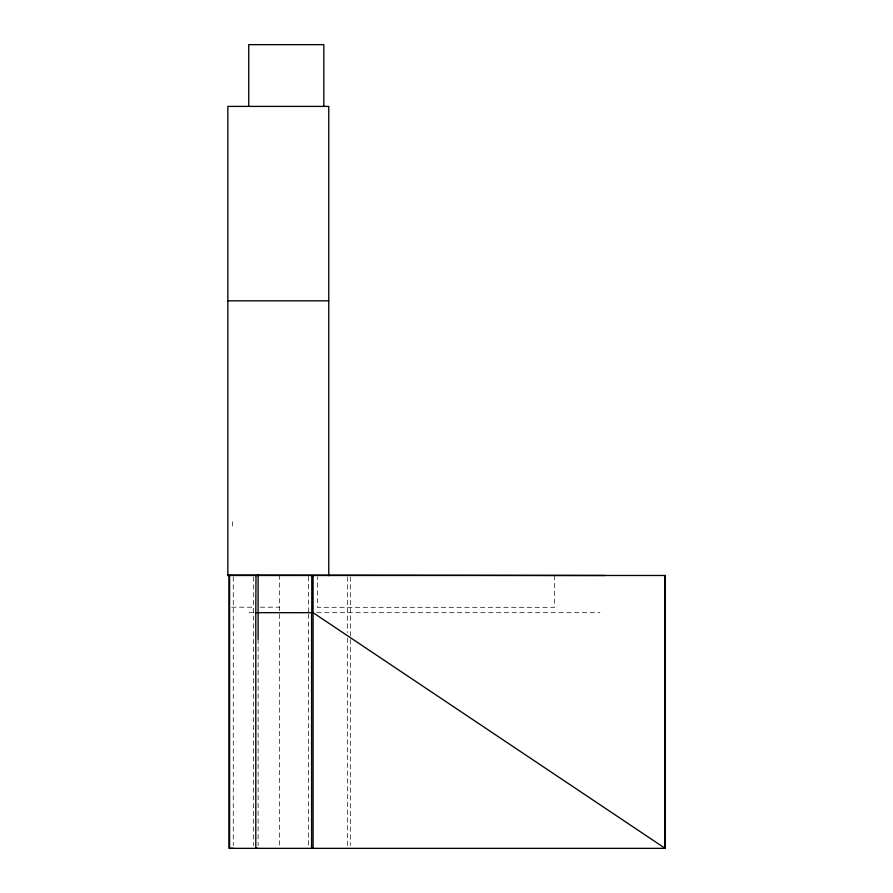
<?xml version="1.0" encoding="UTF-8"?>
<svg xmlns="http://www.w3.org/2000/svg" width="893" height="893" viewBox="0 0 893 893"><rect width="100%" height="100%" fill="white"/><g stroke="black" fill="none" stroke-linecap="round" stroke-linejoin="round"><path stroke-width="0.67" stroke-dasharray="4.46 3.35" d="M231.7 607.195L254.907 607.195M260.365 607.195L279.476 607.195M249.136 612.687L254.561 612.687M316.758 612.687L599.929 612.687M554.497 575.483L554.497 607.307L317.406 607.307L317.406 576.867M350.313 576.878L350.313 638.127M350.313 639.522L350.313 845.559M347.667 576.878L347.667 632.557M347.667 638.127L347.667 845.559M308.61 576.431L308.61 612.687M308.61 614.083L308.61 845.559M279.476 575.036L279.476 612.765M279.476 614.161L279.476 845.559M258.11 639.176L258.11 845.559M253.556 576.878L253.556 845.559M233.274 576.878L233.274 845.571M232.56 521.691L232.56 526.066"/><path stroke-width="1.34" d="M233.274 848.35L229.568 848.35L229.568 575.483L665.151 575.483L665.151 848.35L228.976 848.35L228.976 575.036M258.11 848.35L255.8 848.328L255.8 612.665L313.086 612.687L665.151 848.35L665.151 575.483M227.849 300.818L328.758 300.818M228.161 575.036L605.432 575.483M313.086 612.687L311.601 612.665L311.601 848.328L313.086 848.35L313.086 575.483M255.8 612.665L255.978 575.483M328.758 575.706L328.758 106.401L227.849 106.401L227.849 575.706M323.835 106.401L323.835 44.65L248.745 44.65L248.745 106.401M311.78 575.483L311.78 612.665M258.11 575.036L258.11 639.176"/></g></svg>
